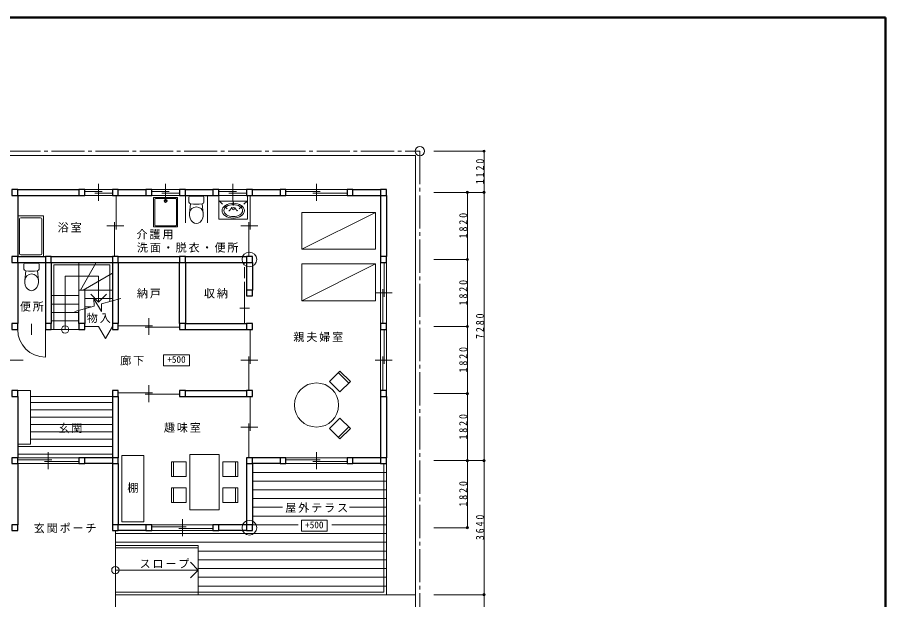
# Model space of a CAD drawing. Units: millimetres at full size, sheet at 1:100. Extents: x -20000 to 20000, y -13850 to 13850.
# Drawn here: x -3570 to 20000, y -1952 to 13850 of the extents above; entities that cross this region are included whole.
import ezdxf
from ezdxf.enums import TextEntityAlignment as Align

# ---------------------------------------------------------------- set-up
doc = ezdxf.new("R2010")
doc.units = ezdxf.units.MM
doc.header["$LTSCALE"] = 100
doc.header["$PDMODE"] = 32
doc.header["$PDSIZE"] = 60
for name, pattern in [('CHAIN2', [12, 9, -1, 1, -1]), ('DASHED1', [1.8, 1.2, -0.6]), ('DASHED3', [4, 3, -1])]:
    doc.linetypes.add(name, pattern=pattern)
for name, color, linetype, lineweight in [('0-1_柱・壁', 7, 'Continuous', 25), ('0-2_階段・その他', 1, 'Continuous', 13), ('0-3_建具', 5, 'Continuous', 13), ('0-4_設備', 4, 'Continuous', 13), ('0-6_敷地', 134, 'Continuous', 18), ('0-7_外構', 134, 'Continuous', 18), ('0-8_寸法', 1, 'Continuous', 13), ('0-F', 2, 'Continuous', 50)]:
    doc.layers.add(name, color=color, linetype=linetype, lineweight=lineweight)
doc.layers.add('0-5_室名', color=7, linetype='Continuous')
doc.styles.add('ＭＳ ゴシック', font='')
doc.styles.get('ＭＳ ゴシック').set_extended_font_data('MS Gothic')

msp = doc.modelspace()

# ---------------------------------------------------------------- linework, layer by layer
at = {"layer": '0-1_柱・壁'}
for p, q in [((-3560, 9180), (-1900, 9180)), ((-3560, 9020), (-1900, 9020)), ((-3560, 9020), (-3560, 7360)), ((-830, 9180), (-80, 9180)), ((-830, 9020), (-80, 9020)), ((990, 9180), (1740, 9180)), ((990, 9020), (1740, 9020)), ((2810, 9180), (3560, 9180)), ((2810, 9020), (3560, 9020)), ((5540, 9180), (6290, 9180)), ((5540, 9020), (6290, 9020)), ((6290, 9020), (6290, 7360)), ((6450, 9020), (6450, 7360)), ((-3560, 7360), (-2810, 7360)), ((-2650, 7360), (-990, 7360)), ((-830, 7360), (830, 7360)), ((990, 7360), (2650, 7360)), ((-3560, 7200), (-2810, 7200)), ((-3560, 7200), (-3560, 5540)), ((-2810, 7200), (-2810, 5540)), ((-2650, 7200), (-990, 7200)), ((-2650, 7200), (-2650, 5540)), ((-990, 7200), (-990, 5540)), ((-830, 7200), (830, 7200)), ((-830, 7200), (-830, 5540)), ((830, 5540), (830, 7200)), ((990, 7200), (2650, 7200)), ((990, 7200), (990, 5540)), ((2650, 7200), (2650, 6450)), ((2810, 7200), (2810, 6450)), ((-1900, 5540), (-1900, 5897.4)), ((-1740, 5942.9), (-1740, 5540)), ((990, 5540), (2650, 5540)), ((990, 5380), (2650, 5380)), ((-3560, 3560), (-3560, 1900)), ((-990, 3560), (-990, 1900)), ((-830, 3560), (-830, 1900)), ((990, 3720), (2650, 3720)), ((990, 3560), (2650, 3560)), ((6290, 3560), (6290, 1900)), ((6450, 3560), (6450, 1900)), ((-990, 1900), (-1740, 1900)), ((3560, 1900), (2810, 1900)), ((6290, 1900), (5540, 1900)), ((-3560, 1740), (-3560, 80)), ((-990, 1740), (-1740, 1740)), ((-990, 1740), (-990, 80)), ((-830, 1740), (-830, 80)), ((2650, 1740), (2650, 80)), ((3560, 1740), (2810, 1740)), ((2810, 1740), (2810, 80)), ((6290, 1740), (5540, 1740)), ((-80, 80), (-830, 80)), ((2650, 80), (1900, 80)), ((-80, -80), (-830, -80)), ((2650, -80), (1900, -80))]:
    msp.add_line(p, q, dxfattribs=at)
for points in [[(-3720, 9020), (-3560, 9020), (-3560, 9180), (-3720, 9180)], [(-1900, 9020), (-1740, 9020), (-1740, 9180), (-1900, 9180)], [(-990, 9020), (-830, 9020), (-830, 9180), (-990, 9180)], [(-80, 9020), (80, 9020), (80, 9180), (-80, 9180)], [(830, 9020), (990, 9020), (990, 9180), (830, 9180)], [(1740, 9020), (1900, 9020), (1900, 9180), (1740, 9180)], [(2650, 9020), (2810, 9020), (2810, 9180), (2650, 9180)], [(3560, 9020), (3720, 9020), (3720, 9180), (3560, 9180)], [(5380, 9020), (5540, 9020), (5540, 9180), (5380, 9180)], [(6290, 9020), (6450, 9020), (6450, 9180), (6290, 9180)], [(-3720, 7200), (-3560, 7200), (-3560, 7360), (-3720, 7360)], [(-2810, 7200), (-2650, 7200), (-2650, 7360), (-2810, 7360)], [(-990, 7200), (-830, 7200), (-830, 7360), (-990, 7360)], [(830, 7200), (990, 7200), (990, 7360), (830, 7360)], [(2650, 7200), (2810, 7200), (2810, 7360), (2650, 7360)], [(6290, 7200), (6450, 7200), (6450, 7360), (6290, 7360)], [(2650, 6290), (2810, 6290), (2810, 6450), (2650, 6450)], [(-3720, 5380), (-3560, 5380), (-3560, 5540), (-3720, 5540)], [(-2810, 5380), (-2650, 5380), (-2650, 5540), (-2810, 5540)], [(-1900, 5380), (-1740, 5380), (-1740, 5540), (-1900, 5540)], [(-990, 5380), (-830, 5380), (-830, 5540), (-990, 5540)], [(830, 5380), (990, 5380), (990, 5540), (830, 5540)], [(2650, 5380), (2810, 5380), (2810, 5540), (2650, 5540)], [(6290, 5380), (6450, 5380), (6450, 5540), (6290, 5540)], [(-3720, 3560), (-3560, 3560), (-3560, 3720), (-3720, 3720)], [(-990, 3560), (-830, 3560), (-830, 3720), (-990, 3720)], [(830, 3560), (990, 3560), (990, 3720), (830, 3720)], [(2650, 3560), (2810, 3560), (2810, 3720), (2650, 3720)], [(6290, 3560), (6450, 3560), (6450, 3720), (6290, 3720)], [(-3720, 1740), (-3560, 1740), (-3560, 1900), (-3720, 1900)], [(-1900, 1740), (-1740, 1740), (-1740, 1900), (-1900, 1900)], [(-990, 1740), (-830, 1740), (-830, 1900), (-990, 1900)], [(2650, 1740), (2810, 1740), (2810, 1900), (2650, 1900)], [(3560, 1740), (3720, 1740), (3720, 1900), (3560, 1900)], [(5380, 1740), (5540, 1740), (5540, 1900), (5380, 1900)], [(6290, 1740), (6450, 1740), (6450, 1900), (6290, 1900)], [(-3720, -80), (-3560, -80), (-3560, 80), (-3720, 80)], [(-990, -80), (-830, -80), (-830, 80), (-990, 80)], [(-80, -80), (80, -80), (80, 80), (-80, 80)], [(1740, -80), (1900, -80), (1900, 80), (1740, 80)], [(2650, -80), (2810, -80), (2810, 80), (2650, 80)]]:
    msp.add_lwpolyline(points, close=True, dxfattribs=at)
at = {"layer": '0-1_柱・壁', "color": 4, "lineweight": 13}
for centre in [(2730, 7280), (2730, 0)]:
    msp.add_circle(centre, 200, dxfattribs=at)
at = {"layer": '0-2_階段・その他', "color": 3}
for p, q in [((-1900, 6450), (-1900, 7200)), ((-1860, 6450), (-1427, 7200)), ((-1780, 6450), (-990, 6906.1)), ((-1740, 6450), (-990, 6450)), ((-2650, 6300), (-1900, 6300)), ((-1900, 6290), (-1900, 5897.4)), ((-1740, 5942.9), (-1740, 6290)), ((-1740, 6220), (-990, 6220)), ((-2650, 6070), (-1900, 6070)), ((-1740, 5990), (-1574.4, 5990)), ((-2650, 5840), (-1900, 5840)), ((-2650, 5610), (-1900, 5610)), ((-2650, 5380), (-1900, 5380)), ((-3560, 3720), (-3210, 3720)), ((-3210, 3720), (-3210, 2270)), ((-3210, 3560), (-990, 3560)), ((-3560, 2270), (-3210, 2270)), ((6450, 1740), (6450, -1820))]:
    msp.add_line(p, q, dxfattribs=at)
at = {"layer": '0-2_階段・その他'}
for p, q in [((-3210, 3400), (-990, 3400)), ((-3210, 3200), (-990, 3200)), ((-3210, 3000), (-990, 3000)), ((-3210, 2800), (-990, 2800)), ((-3210, 2600), (-990, 2600)), ((-3210, 2400), (-990, 2400)), ((-3560, 2200), (-990, 2200)), ((-3560, 2000), (-990, 2000)), ((2810, 1502.7), (6450, 1502.7)), ((2810, 1265.3), (6450, 1265.3)), ((2810, 1028), (6450, 1028)), ((2810, 790.7), (6450, 790.7)), ((2810, 553.3), (3628.2, 553.3)), ((5445.5, 553.3), (6450, 553.3)), ((2810, 316), (6450, 316)), ((2810, 78.7), (4054.4, 78.7)), ((4962.8, 78.7), (6450, 78.7)), ((-910, -158.7), (6450, -158.7)), ((-910, -396), (6450, -396)), ((1340, -633.3), (6450, -633.3)), ((1340, -870.7), (6450, -870.7)), ((1340, -1108), (6450, -1108)), ((1340, -1345.3), (6450, -1345.3)), ((1340, -1582.7), (6450, -1582.7))]:
    msp.add_line(p, q, dxfattribs=at)
at = {"layer": '0-2_階段・その他', "color": 3}
for points in [[(-1740, 6290), (-1740, 6450), (-1900, 6450), (-1900, 6290)], [(-910, -80), (-910, -1820), (6450, -1820)]]:
    msp.add_lwpolyline(points, dxfattribs=at)
at = {"layer": '0-3_建具'}
for p, q in [((-1365, 9330), (-1365, 8870)), ((455, 9330), (455, 8870)), ((2275, 9330), (2275, 8870)), ((4550, 9330), (4550, 8870)), ((-1740, 9180), (-990, 9180)), ((-1740, 9120), (-1265, 9120)), ((-990, 9020), (-1740, 9020)), ((-1465, 9080), (-990, 9080)), ((-890, 8090), (-890, 9020)), ((80, 9180), (830, 9180)), ((80, 9120), (555, 9120)), ((830, 9020), (80, 9020)), ((355, 9080), (830, 9080)), ((1900, 9180), (2650, 9180)), ((1900, 9120), (2375, 9120)), ((2650, 9020), (1900, 9020)), ((2175, 9080), (2650, 9080)), ((2750, 8090), (2750, 9020)), ((3720, 9180), (5380, 9180)), ((3720, 9120), (4650, 9120)), ((5380, 9020), (3720, 9020)), ((4450, 9080), (5380, 9080)), ((-930, 7360), (-930, 8290)), ((2710, 7360), (2710, 8290)), ((-1140, 8190), (-680, 8190)), ((2500, 8190), (2960, 8190)), ((6290, 5540), (6290, 7200)), ((6390, 6270), (6390, 7200)), ((6450, 7200), (6450, 5540)), ((2600, 6370), (2600, 5540)), ((6140, 6370), (6600, 6370)), ((6350, 5540), (6350, 6470)), ((2730, 5955), (2470, 5955)), ((0, 5690), (0, 5230)), ((-3185, 5530), (-3185, 5230)), ((-990, 5460), (-1177.5, 5135.2)), ((-830, 5480), (100, 5480)), ((-100, 5440), (830, 5440)), ((-2810, 5380), (-2810, 4630)), ((2750, 4450), (2750, 5380)), ((6290, 3720), (6290, 5380)), ((6390, 4450), (6390, 5380)), ((6450, 5380), (6450, 3720)), ((-3870, 4550), (-3410, 4550)), ((2500, 4550), (2960, 4550)), ((2710, 3720), (2710, 4650)), ((6140, 4550), (6600, 4550)), ((6350, 3720), (6350, 4650)), ((0, 3870), (0, 3410)), ((-830, 3660), (100, 3660)), ((-100, 3620), (830, 3620)), ((2750, 2630), (2750, 3560)), ((2710, 1900), (2710, 2830)), ((2500, 2730), (2960, 2730)), ((-3560, 1900), (-1900, 1900)), ((-2730, 2050), (-2730, 1590)), ((3720, 1900), (5380, 1900)), ((4550, 2050), (4550, 1590)), ((-3560, 1840), (-2630, 1840)), ((-1900, 1740), (-3560, 1740)), ((-2830, 1800), (-1900, 1800)), ((3720, 1840), (4650, 1840)), ((5380, 1740), (3720, 1740)), ((4450, 1800), (5380, 1800)), ((80, 80), (1740, 80)), ((80, 20), (1010, 20)), ((910, 230), (910, -230)), ((1740, -80), (80, -80)), ((810, -20), (1740, -20))]:
    msp.add_line(p, q, dxfattribs=at)
at = {"layer": '0-3_建具', "linetype": 'DASHED3'}
msp.add_line((2600, 6370), (2600, 7200), dxfattribs=at)
at = {"layer": '0-3_建具'}
msp.add_lwpolyline([(-1740, 5460), (-1365, 5460), (-1177.5, 5135.2)], dxfattribs=at)
msp.add_arc((-2810, 5380), 750, 180, 270, dxfattribs=at)
at = {"layer": '0-4_設備'}
for p, q in [((130, 8170), (130, 8960)), ((135, 8965), (780, 8965)), ((780, 8165), (780, 8965)), ((990, 9020), (990, 8270)), ((1085, 8970), (1085, 8838.8)), ((1115, 9000), (1465, 9000)), ((1495, 8970), (1495, 8838.8)), ((1590, 9020), (1590, 8270)), ((2680, 9020), (1900, 9020)), ((1900, 8370), (1900, 9020)), ((2680, 8370), (2680, 9020)), ((160, 8215), (160, 8915)), ((180, 8935), (730, 8935)), ((750, 8215), (750, 8915)), ((1131, 8788.9), (1104.4, 8537.8)), ((1449, 8788.9), (1475.6, 8537.8)), ((1913, 8864), (2667, 8864)), ((4151.9, 7558.7), (6151.9, 8558.7)), ((-3510, 8380), (-3510, 7440)), ((-2940, 8410), (-3480, 8410)), ((-2910, 8380), (-2910, 7440)), ((2680, 8370), (1900, 8370)), ((780, 8165), (135, 8165)), ((730, 8195), (180, 8195)), ((-3480, 7410), (-2940, 7410)), ((-3390, 7150), (-3390, 7018.8)), ((-3360, 7180), (-3010, 7180)), ((-2980, 7150), (-2980, 7018.8)), ((4151.9, 6158.7), (6151.9, 7158.7)), ((-3344, 6968.9), (-3370.6, 6717.8)), ((-3026, 6968.9), (-2999.4, 6717.8)), ((5426.8, 3924), (5144, 4206.8)), ((5426.8, 2736), (5144, 2453.2)), ((-134.5, 157.1), (-134.5, 1957.1)), ((610.7, 1785.6), (1010.7, 1785.6)), ((610.7, 1385.6), (610.7, 1785.6)), ((670.7, 1385.6), (670.7, 1785.6)), ((1010.7, 1785.6), (1010.7, 1385.6)), ((2010.7, 1785.6), (2010.7, 1385.6)), ((2410.7, 1785.6), (2010.7, 1785.6)), ((2350.7, 1385.6), (2350.7, 1785.6)), ((2410.7, 1385.6), (2410.7, 1785.6)), ((1010.7, 1385.6), (610.7, 1385.6)), ((2010.7, 1385.6), (2410.7, 1385.6)), ((610.7, 1085.6), (1010.7, 1085.6)), ((610.7, 685.6), (610.7, 1085.6)), ((670.7, 685.6), (670.7, 1085.6)), ((1010.7, 1085.6), (1010.7, 685.6)), ((2010.7, 1085.6), (2010.7, 685.6)), ((2410.7, 1085.6), (2010.7, 1085.6)), ((2350.7, 685.6), (2350.7, 1085.6)), ((2410.7, 685.6), (2410.7, 1085.6)), ((1010.7, 685.6), (610.7, 685.6)), ((1110.7, 485.6), (1910.7, 485.6)), ((2010.7, 685.6), (2410.7, 685.6)), ((-734.5, 157.1), (-134.5, 157.1))]:
    msp.add_line(p, q, dxfattribs=at)
at = {"layer": '0-4_設備', "linetype": 'DASHED1'}
for p, q in [((1913, 8864), (2179.6, 8597.4)), ((2667, 8864), (2400.4, 8597.4))]:
    msp.add_line(p, q, dxfattribs=at)
at = {"layer": '0-4_設備'}
for points in [[(4151.9, 7558.7), (6151.9, 7558.7), (6151.9, 8558.7), (4151.9, 8558.7)], [(-3560, 7360), (-2860, 7360), (-2860, 8460), (-3560, 8460)], [(4151.9, 6158.7), (6151.9, 6158.7), (6151.9, 7158.7), (4151.9, 7158.7)], [(5186.4, 3683.6), (5469.2, 3966.4), (5186.4, 4249.2), (4903.6, 3966.4)], [(5186.4, 2976.4), (5469.2, 2693.6), (5186.4, 2410.8), (4903.6, 2693.6)]]:
    msp.add_lwpolyline(points, close=True, dxfattribs=at)
for points in [[(-134.5, 1957.1), (-734.5, 1957.1), (-734.5, 157.1)], [(1910.7, 485.6), (1910.7, 1985.6), (1110.7, 1985.6), (1110.7, 485.6)]]:
    msp.add_lwpolyline(points, dxfattribs=at)
for centre, radius in [((455, 8870), 40), ((455, 8870), 25), ((455, 8870), 25), ((2290, 8655.8), 29.8), ((4550, 3330), 600)]:
    msp.add_circle(centre, radius, dxfattribs=at)
for centre, radius, start, end in [((135, 8960), 5, 90, 180), ((1115, 8970), 30, 90, 180), ((1465, 8970), 30, 0, 90), ((180, 8915), 20, 90, 180), ((730, 8915), 20, 0, 90), ((1135, 8838.8), 50, 180, 265.41591), ((1290, 10771.9), 1989.4, 265.41591, 274.58408), ((1445, 8838.8), 50, 274.58408, 0), ((1913, 8877), 13, 180, 270), ((2667, 8877), 13, 270, 0), ((1290, 8520.7), 186.4, 5.269, 174.73099), ((-3480, 8380), 30, 90, 180), ((-2940, 8380), 30, 0, 90), ((135, 8170), 5, 180, 270), ((180, 8215), 20, 180, 270), ((730, 8215), 20, 270, 0), ((-3480, 7440), 30, 180, 270), ((-2940, 7440), 30, 270, 0), ((-3360, 7150), 30, 90, 180), ((-3010, 7150), 30, 0, 90), ((-3340, 7018.8), 50, 180, 265.41591), ((-3185, 6700.7), 186.4, 5.269, 174.73099), ((-3185, 8951.9), 1989.4, 265.41591, 274.58408), ((-3030, 7018.8), 50, 274.58408, 0)]:
    msp.add_arc(centre, radius, start, end, dxfattribs=at)
at = {"layer": '0-4_設備', "linetype": 'DASHED1'}
for centre, start, end in [((1913, 8864), 315, 0), ((2667, 8864), 180, 225)]:
    msp.add_arc(centre, 377, start, end, dxfattribs=at)
at = {"layer": '0-4_設備'}
for major_axis, ratio in [((302.3, -0.6), 0.6684), ((254, -0.5), 0.6434)]:
    msp.add_ellipse((2290, 8605), major_axis=major_axis, ratio=ratio, dxfattribs=at)
for centre in [(1290, 8502.8), (-3185, 6682.8)]:
    msp.add_ellipse(centre, major_axis=(0, -250), ratio=0.75, start_param=4.5717762, end_param=7.9945941, dxfattribs=at)
at = {"layer": '0-6_敷地', "linetype": 'CHAIN2'}
msp.add_lwpolyline([(-8645, 10220), (7355, 10220), (7355, -7280)], dxfattribs=at)
at = {"layer": '0-6_敷地'}
msp.add_circle((7355, 10220), 125, dxfattribs=at)
at = {"layer": '0-7_外構'}
for p, q in [((6380, 1740), (6380, -1750)), ((-910, -480), (1340, -480)), ((-910, -550), (1340, -550)), ((1340, -1820), (1340, -480)), ((1340, -1150), (1127.9, -937.9)), ((-910, -1150), (1340, -1150)), ((1340, -1150), (1127.9, -1362.1)), ((-910, -1750), (6380, -1750)), ((-910, -1820), (-910, -6370)), ((6450, -1820), (7235, -1820))]:
    msp.add_line(p, q, dxfattribs=at)
msp.add_lwpolyline([(-8525, -7160), (-8525, 10100), (7235, 10100), (7235, -7280)], dxfattribs=at)
msp.add_circle((-910, -1150), 100, dxfattribs=at)
at = {"layer": '0-8_寸法'}
for p, q in [((9100, 10220), (7735, 10220)), ((9100, 9100), (9100, 10220)), ((8645, 9100), (7735, 9100)), ((9100, 9100), (7735, 9100)), ((8645, 7280), (8645, 9100)), ((9100, 1820), (9100, 9100)), ((-2580, 7130), (-2580, 5380)), ((-2580, 7130), (-1060, 7130)), ((-1060, 7130), (-1060, 6136.4)), ((8645, 7280), (7735, 7280)), ((8645, 5460), (8645, 7280)), ((-2275, 5380), (-2275, 6825)), ((-2275, 6825), (-1365, 6825)), ((-1365, 6825), (-1365, 6125.3)), ((-1365, 6125.3), (-1577.1, 6337.4)), ((-1365, 6125.3), (-1152.9, 6337.4)), ((-1288.6, 6071.3), (-765.2, 6220.2)), ((-2011, 5865.8), (-1487.7, 6014.7)), ((-1285.5, 5871.4), (-1288.6, 6071.3)), ((8645, 5460), (7735, 5460)), ((8645, 3640), (8645, 5460)), ((8645, 3640), (7735, 3640)), ((8645, 1820), (8645, 3640)), ((8645, 1820), (7735, 1820)), ((9100, 1820), (7735, 1820)), ((8645, 0), (8645, 1820)), ((9100, -1820), (9100, 1820)), ((8645, 0), (7735, 0)), ((9100, -1820), (7735, -1820)), ((9100, -7280), (9100, -1820))]:
    msp.add_line(p, q, dxfattribs=at)
msp.add_lwpolyline([(-1285.5, 5871.4), (-1490.8, 6214.6), (-1487.7, 6014.7)], dxfattribs=at)
for points in [[(399.8, 4394.5), (1099.8, 4394.5), (1099.8, 4694.5), (399.8, 4694.5)], [(4141.2, -95), (4841.2, -95), (4841.2, 205), (4141.2, 205)]]:
    msp.add_lwpolyline(points, close=True, dxfattribs=at)
msp.add_circle((-2275, 5380), 100, dxfattribs=at)
for p in [(9100, 10220), (8645, 9100), (9100, 9100), (8645, 7280), (8645, 5460), (8645, 3640), (8645, 1820), (9100, 1820), (8645, 0), (9100, -1820)]:
    msp.add_point(p, dxfattribs=at)
at = {"layer": '0-F'}
msp.add_line((-20000, 13850), (20000, 13850), dxfattribs=at)
msp.add_lwpolyline([(20000, 13850), (20000, -13850), (-20000, -13850)], dxfattribs=at)

# ---------------------------------------------------------------- texts
at = {"layer": '0-5_室名', "style": 'ＭＳ ゴシック'}
msp.add_text('棚', height=219.9, dxfattribs=at).set_placement((-584.5, 907.1), align=Align.BOTTOM_LEFT)
at = {"layer": '0-5_室名', "char_height": 219.9, "attachment_point": 7, "style": 'ＭＳ ゴシック'}
for s, insert in [('\\T1.17;浴室', (-2475.2, 8009.5)), ('\\T1.17;介護用', (-333.2, 7823.4)), ('\\T1.17;洗面・脱衣・便所', (-325.1, 7464.9)), ('\\T1.17;納戸', (-325, 6220)), ('\\T1.17;収納', (1495, 6220)), ('\\T1.17;便所', (-3501.9, 5864.5)), ('\\T1.17;物入', (-1686.9, 5552.9)), ('\\T1.17;親夫婦室', (3921.4, 5039.5)), ('\\T1.17;廊下', (-780, 4400)), ('\\T1.17;玄関', (-2456.9, 2564.5)), ('\\T1.17;趣味室', (410, 2580)), ('\\T1.17;屋外テラス', (3703, 404.1))]:
    msp.add_mtext(s, dxfattribs=dict(at, insert=insert))
at = {"layer": '0-7_外構', "char_height": 219.9, "attachment_point": 7, "style": 'ＭＳ ゴシック'}
for s, insert in [('\\T1.17;玄関ポーチ', (-3125, -150)), ('\\T1.17;スロープ', (-253.2, -1098.6))]:
    msp.add_mtext(s, dxfattribs=dict(at, insert=insert))
at = {"layer": '0-8_寸法', "color": 4, "style": 'ＭＳ ゴシック'}
for p in [(499.8, 4419.5), (4241.2, -70)]:
    msp.add_text('+500', height=183.3, dxfattribs=at).set_placement(p, align=Align.BOTTOM_LEFT)
at = {"layer": '0-8_寸法', "color": 7, "char_height": 219.9, "attachment_point": 7, "rotation": 90, "style": 'ＭＳ ゴシック'}
for s, insert in [('\\T1.38;\\W0.9;1120', (9100, 9322.5)), ('\\T1.38;\\W0.9;1820', (8645, 7852.5)), ('\\T1.38;\\W0.9;1820', (8645, 6032.5)), ('\\T1.38;\\W0.9;7280', (9100, 5122.5)), ('\\T1.38;\\W0.9;1820', (8645, 4212.5)), ('\\T1.38;\\W0.9;1820', (8645, 2392.5)), ('\\T1.38;\\W0.9;1820', (8645, 572.5)), ('\\T1.38;\\W0.9;3640', (9100, -337.5))]:
    msp.add_mtext(s, dxfattribs=dict(at, insert=insert))

doc.saveas('drawing.dxf')
